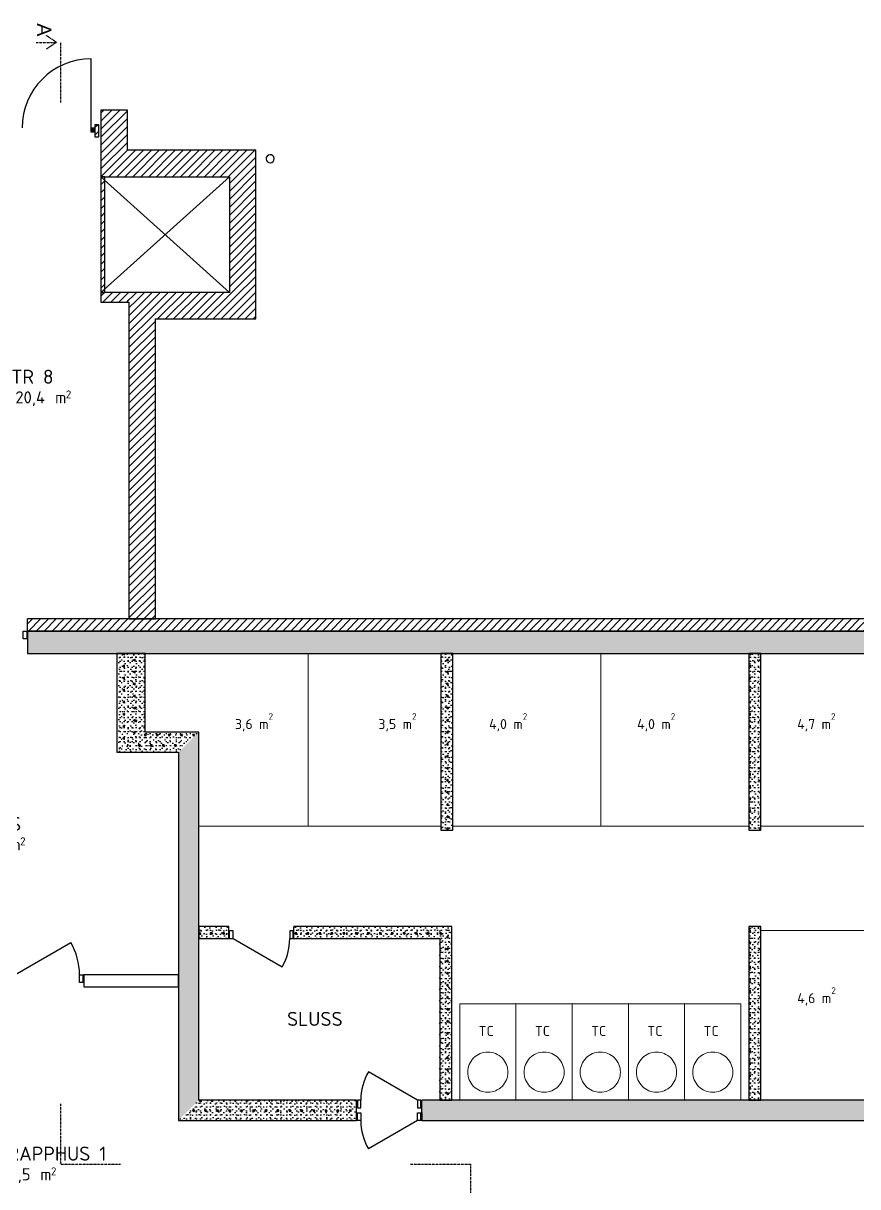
# Model space of a CAD drawing. Header units: millimetres. Extents: x -214 to 76936, y -5099 to 21069.
# Drawn here: x 10170 to 20559, y 6581 to 21068 of the extents above; entities that cross this region are included whole.
import ezdxf
from ezdxf.enums import TextEntityAlignment as Align

# ---------------------------------------------------------------- set-up
doc = ezdxf.new("R2010")
doc.units = ezdxf.units.MM
doc.header["$MEASUREMENT"] = 0
doc.linetypes.add('A_PSTRECK_2', pattern=[3.8, 2.2, -0.7, 0.2, -0.7])
doc.linetypes.add('DASHED_4', pattern=[7, 4, -3])
for name, color, linetype in [('A--------JA', 3, 'A_PSTRECK_2'), ('A-01SB-----', 3, 'Continuous'), ('A-01SC-----', 7, 'Continuous'), ('A-01SZ-----', 1, 'Continuous'), ('A-27B------', 7, 'Continuous'), ('A-42-------', 1, 'Continuous'), ('A-45B------', 1, 'Continuous'), ('A-A-BIA----', 4, 'DASHED_4'), ('A-A-OVA----', 4, 'Continuous')]:
    doc.layers.add(name, color=color, linetype=linetype)
for name, color, linetype, lineweight in [('A-27---MH1-', 8, 'Continuous', 0), ('A-45C---E--', 1, 'Continuous', 0), ('A-A-RUA----', 3, 'Continuous', 0)]:
    doc.layers.add(name, color=color, linetype=linetype, lineweight=lineweight)
doc.styles.add('GENERATED_STYLE_1', font='arial.ttf')
doc.styles.add('ISO', font='')
doc.styles.get('ISO').set_extended_font_data('ISOCPEUR')
pattern_1 = [(45, (0, 0), (-49.49747, 49.49747), [])]
pattern_2 = [(180, (0, 0), (0, 259.8076), [25, -125]), (180, (-75, -129.9), (0, 259.8076), [25, -125]), (240, (0, 0), (-225, 129.9038), [25, -125]), (240, (-150, 2e-14), (-225, 129.9038), [25, -125]), (300, (-25, 3e-15), (225, 129.9038), [25, -125]), (300, (-175, 2e-14), (225, 129.9038), [25, -125]), (180, (-3e-15, -25), (0, 50), [0, -50, 0, -75]), (225, (-25, -25), (-35.35534, 35.35534), [0, -37.5, 0, -62.5])]
pattern_3 = [(0, (0, 0), (0, 600), [])]
pattern_4 = [(90, (0, 0), (-259.8076, 0), [25, -125]), (90, (-129.9, 75), (-259.8076, 0), [25, -125]), (150, (0, 0), (129.9038, 225), [25, -125]), (150, (9e-15, 150), (129.9038, 225), [25, -125]), (210, (2e-15, 25), (-129.9038, 225), [25, -125]), (210, (1e-14, 175), (-129.9038, 225), [25, -125]), (90, (-25, 2e-15), (-50, 0), [0, -50, 0, -75]), (135, (-25, 25), (35.35534, 35.35534), [0, -37.5, 0, -62.5])]

# ---------------------------------------------------------------- blocks, each defined once
blk = doc.blocks.new('SLUSS_012_11', base_point=(9854, 10973))
at = {"layer": 'A-A-RUA----', "style": 'ISO'}
for tag, height, p in [('ROOM_NAME', 175, (9452, 11188)), ('bFrame', 150, (9502, 10919)), ('DUMMY_377', 150, (9901, 10919)), ('DUMMY_378', 100, (10130, 10931))]:
    blk.add_attdef(tag, text='', height=height, dxfattribs=at).set_placement(p, align=Align.TOP_LEFT)
blk = doc.blocks.new('TRAPPHUS 1_013_12', base_point=(10592, 6864))
at = {"layer": 'A-A-RUA----', "style": 'ISO'}
for tag, height, p in [('ROOM_NAME', 175, (9836, 7080)), ('bFrame', 150, (9886, 6810)), ('DUMMY_377', 150, (10285, 6810)), ('DUMMY_378', 100, (10514, 6822))]:
    blk.add_attdef(tag, text='', height=height, dxfattribs=at).set_placement(p, align=Align.TOP_LEFT)
blk = doc.blocks.new('TR 8_008_33', base_point=(10423, 16539))
at = {"layer": 'A-A-RUA----', "style": 'ISO'}
for tag, height, p in [('ROOM_NAME', 175, (10021, 16754)), ('bFrame', 150, (10071, 16485)), ('DUMMY_377', 150, (10470, 16485)), ('DUMMY_378', 100, (10699, 16496))]:
    blk.add_attdef(tag, text='', height=height, dxfattribs=at).set_placement(p, align=Align.TOP_LEFT)

msp = doc.modelspace()

# ---------------------------------------------------------------- hatches: boundary and pattern name
at = {"layer": 'A-01SC-----', "linetype": 'Continuous'}
h = msp.add_hatch(dxfattribs=at)
h.set_pattern_fill('BRANDSÄKRARE', color=256, style=0, pattern_type=2)
h.set_pattern_definition(pattern_1)
h.paths.add_polyline_path([(11466, 19486), (11466, 19985), (11136, 19985), (11136, 19156)])
h = msp.add_hatch(dxfattribs=at)
h.set_pattern_fill('BRANDSÄKRARE', color=256, style=0, pattern_type=2)
h.set_pattern_definition(pattern_1)
h.paths.add_polyline_path([(11136, 19156), (12736, 19156), (13066, 19486), (11466, 19486)])
h = msp.add_hatch(dxfattribs=at)
h.set_pattern_fill('BRANDSÄKRARE', color=256, style=0, pattern_type=2)
h.set_pattern_definition(pattern_1)
h.paths.add_polyline_path([(12736, 19156), (12736, 17716), (13066, 17386), (13066, 19486)])
h = msp.add_hatch(dxfattribs=at)
h.set_pattern_fill('BRANDSÄKRARE', color=256, style=0, pattern_type=2)
h.set_pattern_definition(pattern_1)
h.paths.add_polyline_path([(11486, 17716), (11136, 17716), (11136, 17596), (11486, 17596)])
h = msp.add_hatch(dxfattribs=at)
h.set_pattern_fill('BRANDSÄKRARE', color=256, style=0, pattern_type=2)
h.set_pattern_definition(pattern_1)
h.paths.add_polyline_path([(11486, 17716), (11486, 13651), (11816, 13651), (11816, 17386)])
h = msp.add_hatch(dxfattribs=at)
h.set_pattern_fill('BRANDSÄKRARE', color=256, style=0, pattern_type=2)
h.set_pattern_definition(pattern_1)
h.paths.add_polyline_path([(12736, 17716), (11486, 17716), (11816, 17386), (13066, 17386)])
h = msp.add_hatch(dxfattribs=at)
h.set_pattern_fill('BRANDSÄKRARE', color=256, style=0, pattern_type=2)
h.set_pattern_definition(pattern_1)
h.paths.add_polyline_path([(10222, 13500), (37056, 13500), (37056, 13650), (10222, 13650)])
h = msp.add_hatch(dxfattribs=at)
h.set_pattern_fill('BETONG__STD_', color=256, style=0, pattern_type=2)
h.set_pattern_definition(pattern_2)
h.paths.add_polyline_path([(10222, 13500), (10222, 13405), (10222, 13220), (64506, 13220), (64506, 13405), (64506, 13500)])
at = {"layer": 'A-01SZ-----', "linetype": 'Continuous'}
h = msp.add_hatch(dxfattribs=at)
h.set_pattern_fill('BRANDSÄKRARE', color=256, style=0, pattern_type=2)
h.set_pattern_definition(pattern_1)
h.paths.add_polyline_path([(11061, 19805), (11061, 19655), (11111, 19655), (11111, 19805)])
at = {"layer": 'A-27B------', "linetype": 'Continuous'}
h = msp.add_hatch(dxfattribs=at)
h.set_pattern_fill('BRANDSÄKRARE', color=256, style=0, pattern_type=2)
h.set_pattern_definition(pattern_1)
h.paths.add_polyline_path([(11136, 19156), (11136, 17716), (11186, 17716), (11186, 19156)])
h = msp.add_hatch(dxfattribs=at)
h.set_pattern_fill('BETONG__STD_', color=256, style=0, pattern_type=2)
h.set_pattern_definition(pattern_4)
h.paths.add_polyline_path([(11336, 13220), (11336, 11990), (11686, 12240), (11686, 13220)])
h = msp.add_hatch(dxfattribs=at)
h.set_pattern_fill('BETONG__STD_', color=256, style=0, pattern_type=2)
h.set_pattern_definition(pattern_4)
h.paths.add_polyline_path([(15368, 13220), (15368, 11020), (15518, 11020), (15518, 13220)])
h = msp.add_hatch(dxfattribs=at)
h.set_pattern_fill('BETONG__STD_', color=256, style=0, pattern_type=2)
h.set_pattern_definition(pattern_4)
h.paths.add_polyline_path([(19204, 13220), (19204, 11020), (19354, 11020), (19354, 13220)])
h = msp.add_hatch(dxfattribs=at)
h.set_pattern_fill('BETONG__STD_', color=256, style=0, pattern_type=2)
h.set_pattern_definition(pattern_2)
h.paths.add_polyline_path([(11336, 11990), (12104, 11990), (12354, 12240), (11686, 12240)])
h = msp.add_hatch(dxfattribs=at)
h.set_pattern_fill('BETONG__STD_', color=256, style=0, pattern_type=2)
h.set_pattern_definition(pattern_4)
h.paths.add_polyline_path([(12104, 11990), (12104, 7407), (12354, 7657), (12354, 12240)])
h = msp.add_hatch(dxfattribs=at)
h.set_pattern_fill('BETONG__STD_', color=256, style=0, pattern_type=2)
h.set_pattern_definition(pattern_2)
h.paths.add_polyline_path([(12354, 9820), (12354, 9670), (12729, 9670), (12729, 9765), (12729, 9820)])
h = msp.add_hatch(dxfattribs=at)
h.set_pattern_fill('BETONG__STD_', color=256, style=0, pattern_type=2)
h.set_pattern_definition(pattern_2)
h.paths.add_polyline_path([(15504, 9820), (13539, 9820), (13539, 9765), (13539, 9670), (15354, 9670)])
h = msp.add_hatch(dxfattribs=at)
h.set_pattern_fill('BETONG__STD_', color=256, style=0, pattern_type=2)
h.set_pattern_definition(pattern_4)
h.paths.add_polyline_path([(15354, 9670), (15354, 7657), (15504, 7657), (15504, 9820)])
h = msp.add_hatch(dxfattribs=at)
h.set_pattern_fill('BETONG__STD_', color=256, style=0, pattern_type=2)
h.set_pattern_definition(pattern_4)
h.paths.add_polyline_path([(19204, 9820), (19204, 7657), (19354, 7657), (19354, 9820)])
h = msp.add_hatch(dxfattribs=at)
h.set_pattern_fill('BETONG__STD_', color=256, style=0, pattern_type=2)
h.set_pattern_definition(pattern_2)
h.paths.add_polyline_path([(12104, 7407), (14320, 7407), (14320, 7502), (14320, 7657), (12354, 7657)])
h = msp.add_hatch(dxfattribs=at)
h.set_pattern_fill('BETONG__STD_', color=256, style=0, pattern_type=2)
h.set_pattern_definition(pattern_2)
h.paths.add_polyline_path([(37694, 7657), (15130, 7657), (15130, 7502), (15130, 7407), (37694, 7407)])
at = {"layer": 'A-42-------', "linetype": 'Continuous'}
msp.add_hatch(color=256, dxfattribs=at).paths.add_polyline_path([(11061, 19710), (11016, 19710), (11016, 19765), (11061, 19765)])
h = msp.add_hatch(dxfattribs=at)
h.set_pattern_fill('FALSAD_PLÅT__LIGGANDE_600', color=256, style=0, pattern_type=2)
h.set_pattern_definition(pattern_3)
h.paths.add_polyline_path([(10170, 13405), (10222, 13405), (10222, 13500), (10170, 13500)])
h = msp.add_hatch(dxfattribs=at)
h.set_pattern_fill('FALSAD_PLÅT__LIGGANDE_600', color=256, style=0, pattern_type=2)
h.set_pattern_definition(pattern_3)
h.paths.add_polyline_path([(12729, 9765), (12729, 9670), (12781, 9670), (12781, 9765)])
h = msp.add_hatch(dxfattribs=at)
h.set_pattern_fill('FALSAD_PLÅT__LIGGANDE_600', color=256, style=0, pattern_type=2)
h.set_pattern_definition(pattern_3)
h.paths.add_polyline_path([(13487, 9765), (13487, 9670), (13539, 9670), (13539, 9765)])
h = msp.add_hatch(dxfattribs=at)
h.set_pattern_fill('FALSAD_PLÅT__LIGGANDE_600', color=256, style=0, pattern_type=2)
h.set_pattern_definition(pattern_3)
h.paths.add_polyline_path([(10870, 9125), (10922, 9125), (10922, 9220), (10870, 9220)])
h = msp.add_hatch(dxfattribs=at)
h.set_pattern_fill('FALSAD_PLÅT__LIGGANDE_600', color=256, style=0, pattern_type=2)
h.set_pattern_definition(pattern_3)
h.paths.add_polyline_path([(14372, 7502), (14320, 7502), (14320, 7407), (14372, 7407)])
h = msp.add_hatch(dxfattribs=at)
h.set_pattern_fill('FALSAD_PLÅT__LIGGANDE_600', color=256, style=0, pattern_type=2)
h.set_pattern_definition(pattern_3)
h.paths.add_polyline_path([(15130, 7502), (15078, 7502), (15078, 7407), (15130, 7407)])

# ---------------------------------------------------------------- linework, layer by layer
at = {"layer": 'A--------JA'}
for p, q in [((10582, 20830), (10457, 20914)), ((10332, 20830), (10582, 20830)), ((10582, 20830), (10457, 20747)), ((10632, 20830), (10632, 20080)), ((10632, 7611), (10632, 6861)), ((10632, 6861), (11382, 6861)), ((14989, 6861), (15739, 6861)), ((15739, 6861), (15739, 6111))]:
    msp.add_line(p, q, dxfattribs=at)
at = {"layer": 'A-01SB-----'}
for p, q in [((10922, 9220), (10922, 9125)), ((10922, 9125), (10922, 9070))]:
    msp.add_line(p, q, dxfattribs=at)
at = {"layer": 'A-01SB-----', "flags": 128}
for points in [[(12104, 9220), (10922, 9220)], [(12104, 9070), (12104, 9220)], [(10922, 9070), (12104, 9070)]]:
    msp.add_lwpolyline(points, dxfattribs=at)
at = {"layer": 'A-01SC-----'}
for p, q in [((10222, 13500), (10222, 13405)), ((10222, 13405), (10222, 13220))]:
    msp.add_line(p, q, dxfattribs=at)
at = {"layer": 'A-01SC-----', "flags": 128}
for points in [[(11466, 19985), (11136, 19985)], [(11136, 19985), (11136, 19156)], [(11136, 19985), (11136, 19156)], [(11466, 19985), (11136, 19985)], [(11466, 19486), (11466, 19985)], [(11466, 19486), (11466, 19985)], [(13066, 19486), (11466, 19486)], [(13066, 19486), (11466, 19486)], [(13066, 17386), (13066, 19486)], [(13066, 17386), (13066, 19486)], [(11136, 19156), (12736, 19156)], [(11136, 19156), (12736, 19156)], [(12736, 19156), (12736, 17716)], [(12736, 19156), (12736, 17716)], [(11486, 17716), (11136, 17716)], [(11136, 17716), (11136, 17596)], [(11486, 17716), (11136, 17716)], [(11136, 17716), (11136, 17596)], [(12736, 17716), (11486, 17716)], [(12736, 17716), (11486, 17716)], [(11136, 17596), (11486, 17596)], [(11136, 17596), (11486, 17596)], [(11486, 17596), (11486, 13651)], [(11486, 17596), (11486, 13650)], [(11816, 13651), (11816, 17386)], [(11816, 17386), (13066, 17386)], [(11816, 13650), (11816, 17386)], [(11816, 17386), (13066, 17386)], [(37056, 13650), (10222, 13650)], [(11486, 13651), (11816, 13651)], [(11486, 13650), (11816, 13650)], [(64506, 13500), (10222, 13500)], [(10222, 13500), (64506, 13500)], [(10222, 13220), (64506, 13220)]]:
    msp.add_lwpolyline(points, dxfattribs=at)
at = {"layer": 'A-01SZ-----'}
for p, q in [((11061, 19805), (11061, 19655)), ((11111, 19805), (11061, 19805)), ((11111, 19655), (11111, 19805)), ((11061, 19655), (11111, 19655))]:
    msp.add_line(p, q, dxfattribs=at)
at = {"layer": 'A-27---MH1-'}
for p, q in [((11136, 17716), (12736, 19156)), ((11136, 19156), (12736, 17716))]:
    msp.add_line(p, q, dxfattribs=at)
at = {"layer": 'A-27B------'}
for p, q in [((12729, 9765), (12729, 9820)), ((12729, 9670), (12729, 9765)), ((13539, 9765), (13539, 9820)), ((13539, 9670), (13539, 9765)), ((15078, 7657), (14467, 8010)), ((14320, 7502), (14320, 7657)), ((15130, 7502), (15130, 7657)), ((14320, 7407), (14320, 7502)), ((15130, 7407), (15130, 7502))]:
    msp.add_line(p, q, dxfattribs=at)
at = {"layer": 'A-27B------', "flags": 128}
for points in [[(11136, 19156), (11136, 17716)], [(11186, 19156), (11136, 19156)], [(11186, 17716), (11186, 19156)], [(11136, 17716), (11186, 17716)], [(11336, 13220), (11336, 11990)], [(11686, 13220), (11336, 13220)], [(11686, 12240), (11686, 13220)], [(15368, 13220), (15368, 11020)], [(15518, 13220), (15368, 13220)], [(15518, 11020), (15518, 13220)], [(19204, 13220), (19204, 11020)], [(19354, 13220), (19204, 13220)], [(19354, 11020), (19354, 13220)], [(12354, 12240), (11686, 12240)], [(12354, 7657), (12354, 12240)], [(11336, 11990), (12104, 11990)], [(12104, 11990), (12104, 7407)], [(15368, 11020), (15518, 11020)], [(19204, 11020), (19354, 11020)], [(12729, 9820), (12354, 9820)], [(12354, 9820), (12354, 9670)], [(15504, 9820), (13539, 9820)], [(15504, 7657), (15504, 9820)], [(19204, 9820), (19204, 7657)], [(19354, 9820), (19204, 9820)], [(19354, 7657), (19354, 9820)], [(12354, 9670), (12729, 9670)], [(13539, 9670), (15354, 9670)], [(15354, 9670), (15354, 7657)], [(14320, 7657), (12354, 7657)], [(25536, 7657), (15130, 7657)], [(15354, 7657), (15504, 7657)], [(19204, 7657), (19354, 7657)], [(12104, 7407), (14320, 7407)], [(15130, 7407), (37694, 7407)]]:
    msp.add_lwpolyline(points, dxfattribs=at)
for points in [[(14330, 7562), (14372, 7562), (14372, 7657), (14330, 7657)], [(15078, 7562), (15120, 7562), (15120, 7657), (15078, 7657)]]:
    msp.add_lwpolyline(points, close=True, dxfattribs=at)
at = {"layer": 'A-27B------'}
msp.add_arc((15078, 7657), 706, 150, 180, dxfattribs=at)
at = {"layer": 'A-42-------'}
for p, q in [((11016, 19765), (11016, 20625)), ((11016, 19765), (11061, 19765)), ((11016, 19710), (11016, 19765)), ((11061, 19710), (11016, 19710)), ((11061, 19765), (11061, 19710)), ((10222, 13500), (10222, 13650)), ((10170, 13405), (10170, 13500)), ((10170, 13500), (10222, 13500)), ((10212, 13500), (10212, 13405)), ((10222, 13500), (10222, 13405)), ((10222, 13500), (10222, 13405)), ((10222, 13405), (10170, 13405)), ((12729, 9765), (12729, 9670)), ((12781, 9765), (12729, 9765)), ((12729, 9670), (12729, 9765)), ((12739, 9670), (12739, 9765)), ((12781, 9670), (12781, 9765)), ((13487, 9765), (13487, 9670)), ((13539, 9765), (13487, 9765)), ((13529, 9670), (13529, 9765)), ((13539, 9670), (13539, 9765)), ((13539, 9670), (13539, 9765)), ((10064, 9220), (10762, 9623)), ((12729, 9670), (12781, 9670)), ((12781, 9670), (13392, 9317)), ((13487, 9670), (13539, 9670)), ((10870, 9125), (10870, 9220)), ((10870, 9220), (10922, 9220)), ((10912, 9220), (10912, 9125)), ((10922, 9220), (10922, 9125)), ((10922, 9220), (10922, 9125)), ((10922, 9125), (10870, 9125)), ((14320, 7407), (14320, 7502)), ((14320, 7502), (14372, 7502)), ((14320, 7407), (14320, 7502)), ((14372, 7407), (14320, 7407)), ((14330, 7407), (14330, 7502)), ((14372, 7502), (14372, 7407)), ((15078, 7407), (14467, 7054)), ((15078, 7407), (15078, 7502)), ((15078, 7502), (15130, 7502)), ((15130, 7407), (15078, 7407)), ((15120, 7407), (15120, 7502)), ((15130, 7502), (15130, 7407)), ((15130, 7407), (15130, 7502))]:
    msp.add_line(p, q, dxfattribs=at)
for centre, radius, start, end in [((11016, 19765), 860, 90, 180), ((10064, 9220), 806, 0, 30), ((12781, 9670), 706, 330, 0), ((15078, 7407), 706, 180, 210)]:
    msp.add_arc(centre, radius, start, end, dxfattribs=at)
at = {"layer": 'A-45B------'}
for start, end in [(341.2587, 161.2587), (161.2587, 341.2587)]:
    msp.add_arc((13243, 19381), 50, start, end, dxfattribs=at)
at = {"layer": 'A-45C---E--', "flags": 128}
for points in [[(11686, 13220), (13718, 13220), (13718, 11070), (12354, 11070), (12354, 12240), (11686, 12240)], [(13718, 13220), (15368, 13220), (15368, 11070), (13718, 11070)], [(15518, 13220), (17361, 13220), (17361, 11070), (15518, 11070)], [(17361, 13220), (19204, 13220), (19204, 11070), (17361, 11070)], [(19354, 13220), (21554, 13220), (21554, 11070), (19354, 11070)], [(19354, 9770), (21554, 9770), (21554, 7657), (19354, 7657)], [(15604, 7657), (16304, 7657), (16304, 8857), (15604, 8857)], [(16304, 7657), (17004, 7657), (17004, 8857), (16304, 8857)], [(17004, 7657), (17704, 7657), (17704, 8857), (17004, 8857)], [(18404, 7657), (17704, 7657), (17704, 8857), (18404, 8857)], [(19104, 7657), (18404, 7657), (18404, 8857), (19104, 8857)]]:
    msp.add_lwpolyline(points, close=True, dxfattribs=at)
for points in [[(15704, 8007, -0.414214), (15954, 8257, -0.414214), (16204, 8007, -0.414214), (15954, 7757, -0.414214)], [(16404, 8007, -0.414214), (16654, 8257, -0.414214), (16904, 8007, -0.414214), (16654, 7757, -0.414214)], [(17104, 8007, -0.414214), (17354, 8257, -0.414214), (17604, 8007, -0.414214), (17354, 7757, -0.414214)], [(18304, 8007, 0.414214), (18054, 8257, 0.414214), (17804, 8007, 0.414214), (18054, 7757, 0.414214)], [(19004, 8007, 0.414214), (18754, 8257, 0.414214), (18504, 8007, 0.414214), (18754, 7757, 0.414214)]]:
    msp.add_lwpolyline(points, format="xyb", close=True, dxfattribs=at)

# ---------------------------------------------------------------- block references
at = {"layer": 'A-A-OVA----'}
ref = msp.add_blockref('TR 8_008_33', (10423, 16539), dxfattribs=at)
ref.add_attrib('ROOM_NAME', 'TR 8', dxfattribs={"layer": 'A-A-RUA----', "color": 7, "height": 175, "style": 'ISO'}).set_placement((10021, 16754), align=Align.TOP_LEFT)
ref.add_attrib('bFrame', '20,4', dxfattribs={"layer": 'A-A-RUA----', "color": 7, "height": 150, "style": 'ISO'}).set_placement((10071, 16485), align=Align.TOP_LEFT)
ref.add_attrib('DUMMY_377', ' m', dxfattribs={"layer": 'A-A-RUA----', "color": 7, "height": 150, "style": 'ISO'}).set_placement((10470, 16485), align=Align.TOP_LEFT)
ref.add_attrib('DUMMY_378', '2', dxfattribs={"layer": 'A-A-RUA----', "color": 7, "height": 100, "style": 'ISO'}).set_placement((10699, 16496), align=Align.TOP_LEFT)
ref = msp.add_blockref('SLUSS_012_11', (9854, 10973), dxfattribs=at)
ref.add_attrib('ROOM_NAME', 'SLUSS', dxfattribs={"layer": 'A-A-RUA----', "color": 7, "height": 175, "style": 'ISO'}).set_placement((9452, 11188), align=Align.TOP_LEFT)
ref.add_attrib('bFrame', '14,3', dxfattribs={"layer": 'A-A-RUA----', "color": 7, "height": 150, "style": 'ISO'}).set_placement((9502, 10919), align=Align.TOP_LEFT)
ref.add_attrib('DUMMY_377', ' m', dxfattribs={"layer": 'A-A-RUA----', "color": 7, "height": 150, "style": 'ISO'}).set_placement((9901, 10919), align=Align.TOP_LEFT)
ref.add_attrib('DUMMY_378', '2', dxfattribs={"layer": 'A-A-RUA----', "color": 7, "height": 100, "style": 'ISO'}).set_placement((10130, 10931), align=Align.TOP_LEFT)
ref = msp.add_blockref('TRAPPHUS 1_013_12', (10592, 6864), dxfattribs=at)
ref.add_attrib('ROOM_NAME', 'TRAPPHUS 1', dxfattribs={"layer": 'A-A-RUA----', "color": 7, "height": 175, "style": 'ISO'}).set_placement((9836, 7080), align=Align.TOP_LEFT)
ref.add_attrib('bFrame', '53,5', dxfattribs={"layer": 'A-A-RUA----', "color": 7, "height": 150, "style": 'ISO'}).set_placement((9886, 6810), align=Align.TOP_LEFT)
ref.add_attrib('DUMMY_377', ' m', dxfattribs={"layer": 'A-A-RUA----', "color": 7, "height": 150, "style": 'ISO'}).set_placement((10285, 6810), align=Align.TOP_LEFT)
ref.add_attrib('DUMMY_378', '2', dxfattribs={"layer": 'A-A-RUA----', "color": 7, "height": 100, "style": 'ISO'}).set_placement((10514, 6822), align=Align.TOP_LEFT)

# ---------------------------------------------------------------- texts
at = {"layer": 'A--------JA', "insert": (10342, 20905), "char_height": 175, "attachment_point": 9, "rotation": 270, "style": 'GENERATED_STYLE_1'}
msp.add_mtext('\\A1;{\\pt0;\\fArial CYR|b0|i0|c204|p34;A\\fArial CYR|b0|i0|c204|p34;\\fArial CYR|b0|i0|c204|p34;}', dxfattribs=at)
at = {"layer": 'A-45C---E--', "char_height": 125, "attachment_point": 7, "style": 'ISO'}
for s, insert in [('{\\fISOCPEUR|b0|i0|c0|p34;3,6 m{\\H0.66x;\\S2^  ;}}', (12805, 12250)), ('{\\fISOCPEUR|b0|i0|c0|p34;3,5 m{\\H0.66x;\\S2^  ;}}', (14591, 12250)), ('{\\fISOCPEUR|b0|i0|c0|p34;4,0 m{\\H0.66x;\\S2^  ;}}', (15969, 12250)), ('{\\fISOCPEUR|b0|i0|c0|p34;4,0 m{\\H0.66x;\\S2^  ;}}', (17812, 12250)), ('{\\fISOCPEUR|b0|i0|c0|p34;4,7 m{\\H0.66x;\\S2^  ;}}', (19805, 12250)), ('{\\fISOCPEUR|b0|i0|c0|p34;4,6 m{\\H0.66x;\\S2^  ;}}', (19805, 8837))]:
    msp.add_mtext(s, dxfattribs=dict(at, insert=insert))
at = {"layer": 'A-A-BIA----', "attachment_point": 7, "style": 'ISO'}
for s, insert, char_height in [('\\A1;{\\fISOCPEUR|b1|i0|c0|p34;SLUSS}', (13454, 8583), 175), ('\\A1;{\\fISOCPEUR|b0|i0|c0|p34;TC}', (15839, 8458), 125), ('\\A1;{\\fISOCPEUR|b0|i0|c0|p34;TC}', (16539, 8458), 125), ('\\A1;{\\fISOCPEUR|b0|i0|c0|p34;TC}', (17239, 8458), 125), ('\\A1;{\\fISOCPEUR|b0|i0|c0|p34;TC}', (17939, 8458), 125), ('\\A1;{\\fISOCPEUR|b0|i0|c0|p34;TC}', (18639, 8458), 125)]:
    msp.add_mtext(s, dxfattribs=dict(at, insert=insert, char_height=char_height))

doc.saveas('drawing.dxf')
